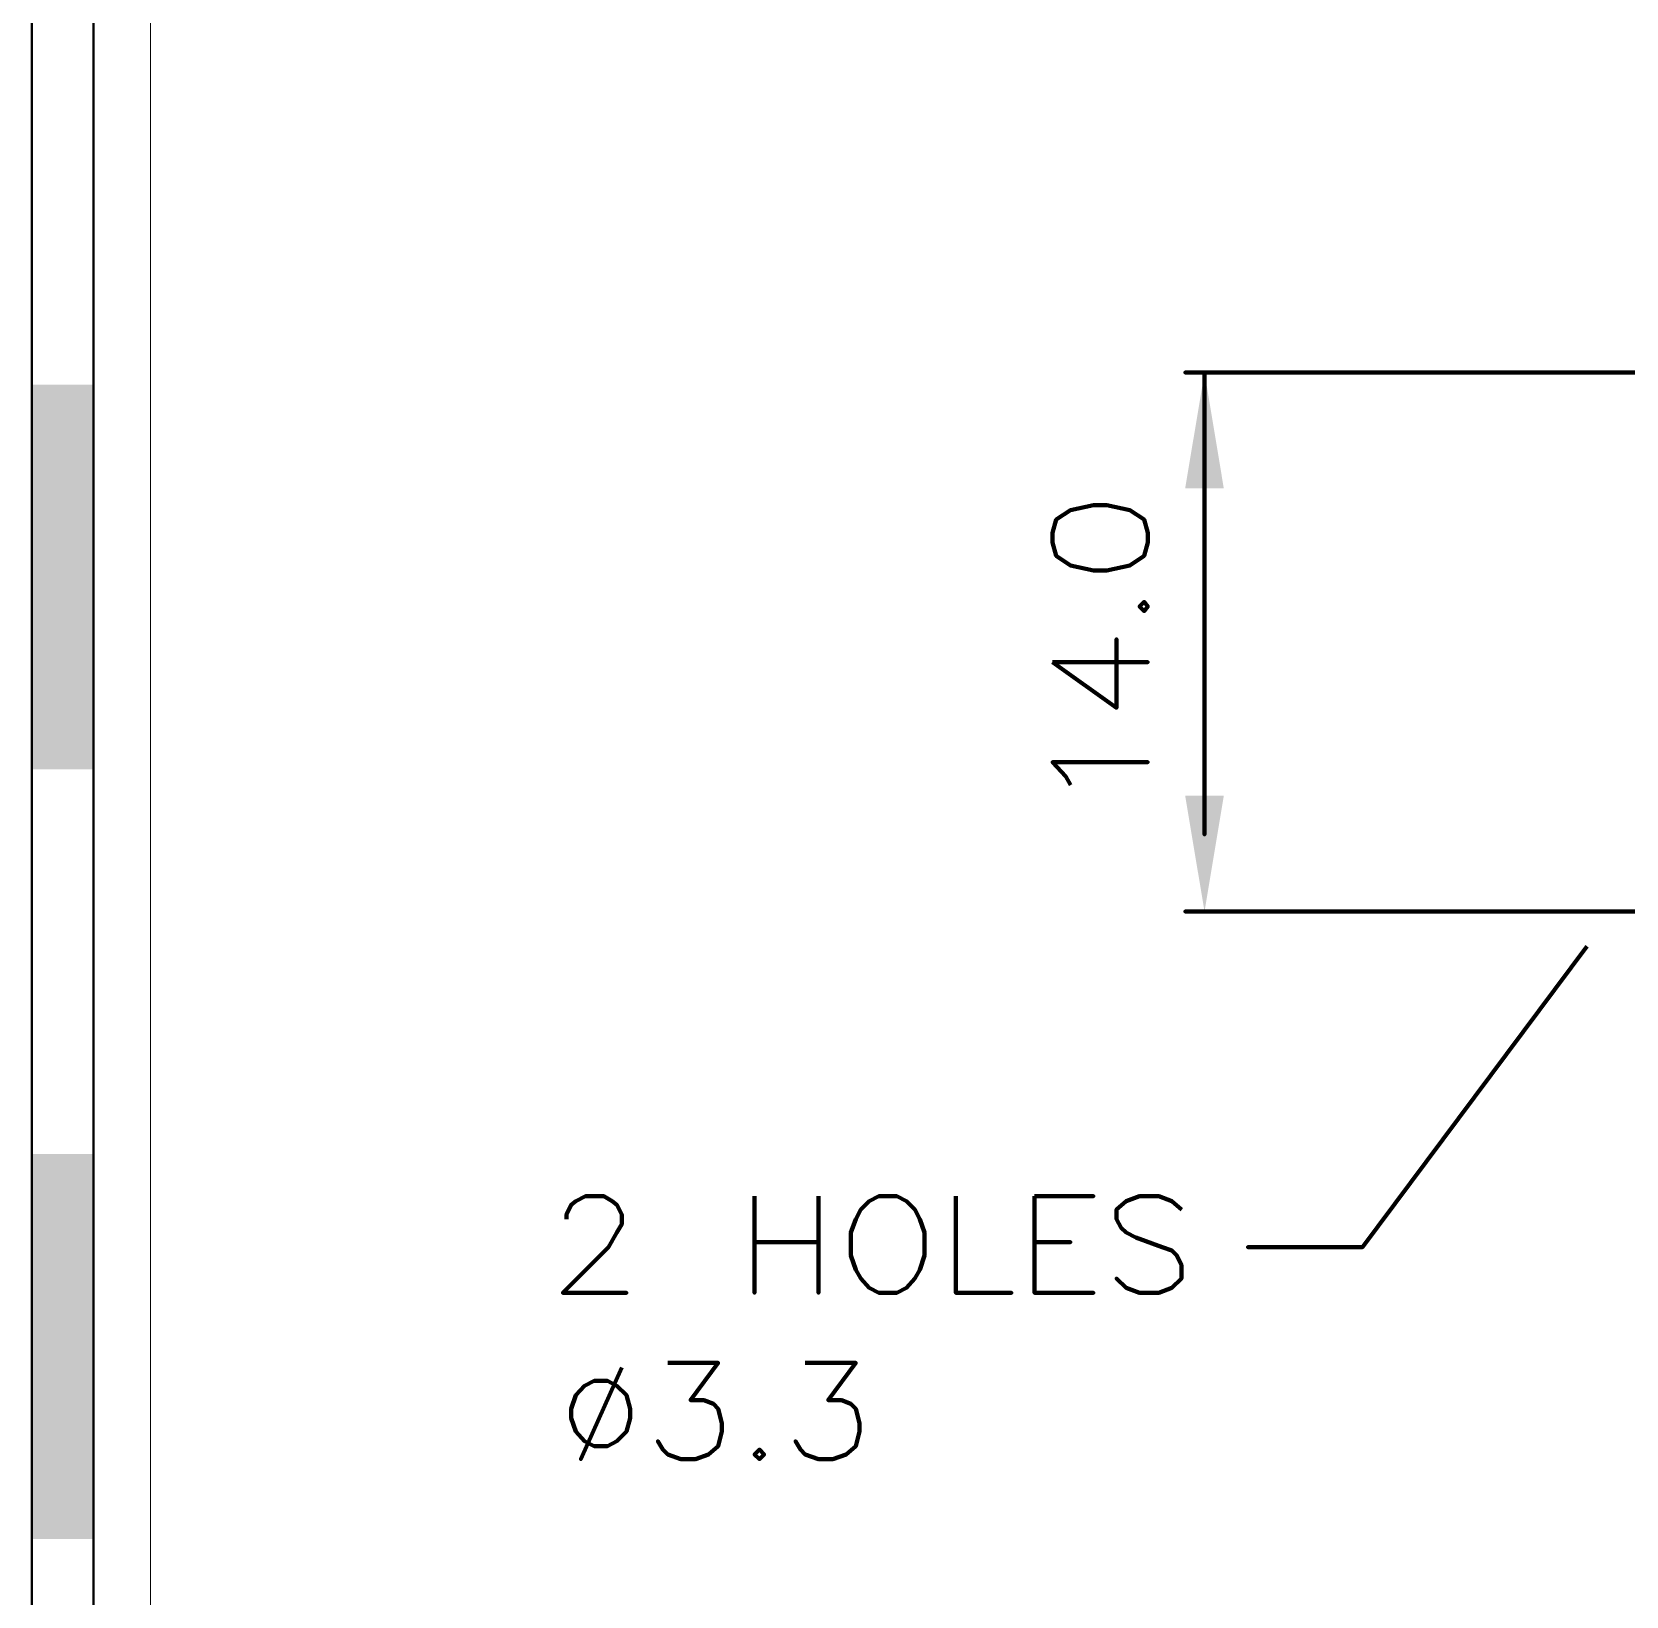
# Model space of a CAD drawing. Header units: millimetres. Extents: x 20 to 2064, y 18 to 2964.
# Drawn here: x 32.1 to 495, y 1995.4 to 2449.7 of the extents above; entities that cross this region are included whole.
import ezdxf

# ---------------------------------------------------------------- set-up
doc = ezdxf.new("R2010")
doc.units = ezdxf.units.MM
doc.header["$MEASUREMENT"] = 0
doc.layers.get('0').update_dxf_attribs({"linetype": 'CONTINUOUS'})

msp = doc.modelspace()

# ---------------------------------------------------------------- hatches: boundary and pattern name
at = {"true_color": 0x000007}
for points in [[(50.33, 2347.23), (32.12, 2347.23), (32.12, 2235.49), (50.33, 2235.49)], [(378.22, 2317.12), (372.63, 2350.75), (367.01, 2317.12)], [(372.63, 2194.17), (378.22, 2227.8), (367.01, 2227.8)], [(50.33, 2123.75), (32.12, 2123.75), (32.12, 2011.98), (50.33, 2011.98)]]:
    msp.add_hatch(color=0, dxfattribs=at).paths.add_polyline_path(points)

# ---------------------------------------------------------------- linework, layer by layer
at = {"color": 0, "linetype": 'Continuous', "lineweight": 20, "true_color": 0x000007}
msp.add_lwpolyline([(66.54, 56.81), (66.54, 2963.69)], close=True, dxfattribs=at)
at = {"color": 0, "linetype": 'Continuous', "lineweight": 40, "true_color": 0x000007}
for points in [[(32.15, 1564.62), (32.15, 2682.81)], [(49.97, 1564.62), (49.97, 2682.81)]]:
    msp.add_lwpolyline(points, close=True, dxfattribs=at)
at = {"color": 0, "linetype": 'Continuous', "lineweight": 90, "true_color": 0x000007}
for points in [[(587.73, 2350.75), (367.01, 2350.75)], [(367.01, 2350.75), (367.01, 2350.75)], [(372.63, 2350.75), (372.63, 2216.59)], [(333.74, 2310.8), (329.53, 2308.01)], [(340.38, 2312.22), (333.74, 2310.8)], [(333.74, 2310.8), (333.74, 2310.8)], [(344.23, 2312.22), (340.38, 2312.22)], [(340.38, 2312.22), (340.38, 2312.22)], [(350.9, 2310.8), (344.23, 2312.22)], [(344.23, 2312.22), (344.23, 2312.22)], [(355.11, 2308.01), (350.9, 2310.8)], [(350.9, 2310.8), (350.9, 2310.8)], [(329.53, 2308.01), (328.48, 2304.16)], [(329.53, 2308.01), (329.53, 2308.01)], [(356.16, 2304.16), (355.11, 2308.01)], [(355.11, 2308.01), (355.11, 2308.01)], [(328.48, 2304.16), (328.48, 2304.16)], [(328.48, 2304.16), (328.48, 2301.34)], [(328.48, 2301.34), (329.53, 2297.49)], [(328.48, 2301.34), (328.48, 2301.34)], [(355.11, 2297.49), (356.16, 2301.34)], [(356.16, 2301.34), (356.16, 2304.16)], [(356.16, 2304.16), (356.16, 2304.16)], [(356.16, 2301.34), (356.16, 2301.34)], [(329.53, 2297.49), (329.53, 2297.49)], [(329.53, 2297.49), (333.74, 2294.7)], [(350.9, 2294.7), (355.11, 2297.49)], [(355.11, 2297.49), (355.11, 2297.49)], [(333.74, 2294.7), (333.74, 2294.7)], [(333.74, 2294.7), (340.38, 2293.28)], [(340.38, 2293.28), (340.38, 2293.28)], [(340.38, 2293.28), (344.23, 2293.28)], [(344.23, 2293.28), (350.9, 2294.7)], [(344.23, 2293.28), (344.23, 2293.28)], [(350.9, 2294.7), (350.9, 2294.7)], [(355.11, 2284.18), (353.7, 2282.79)], [(353.7, 2282.79), (355.11, 2281.38)], [(353.7, 2282.79), (353.7, 2282.79)], [(356.16, 2282.79), (355.11, 2284.18)], [(355.11, 2284.18), (355.11, 2284.18)], [(355.11, 2281.38), (356.16, 2282.79)], [(356.16, 2282.79), (356.16, 2282.79)], [(355.11, 2281.38), (355.11, 2281.38)], [(347.05, 2253.37), (347.05, 2273.33)], [(347.05, 2273.33), (347.05, 2273.33)], [(328.48, 2266.65), (347.05, 2253.37)], [(328.48, 2266.65), (356.16, 2266.65)], [(356.16, 2266.65), (356.16, 2266.65)], [(347.05, 2253.37), (347.05, 2253.37)], [(332.33, 2233.38), (328.48, 2237.59)], [(328.48, 2237.59), (328.48, 2237.59)], [(328.48, 2237.59), (356.16, 2237.59)], [(356.16, 2237.59), (356.16, 2237.59)], [(333.74, 2230.95), (332.33, 2233.38)], [(332.33, 2233.38), (332.33, 2233.38)], [(372.63, 2216.59), (372.63, 2216.59)], [(587.73, 2194.17), (367.01, 2194.17)], [(367.01, 2194.17), (367.01, 2194.17)], [(483.68, 2184.01), (418.52, 2096.76)], [(190.11, 2110.07), (192.91, 2111.49)], [(192.91, 2111.49), (192.91, 2111.49)], [(192.91, 2111.49), (198.17, 2111.49)], [(198.17, 2111.49), (198.17, 2111.49)], [(198.17, 2111.49), (200.6, 2110.07)], [(241.96, 2111.49), (241.96, 2083.44)], [(260.53, 2111.49), (260.53, 2083.44)], [(278.02, 2111.49), (275.22, 2110.07)], [(283.28, 2111.49), (278.02, 2111.49)], [(278.02, 2111.49), (278.02, 2111.49)], [(286.11, 2110.07), (283.28, 2111.49)], [(283.28, 2111.49), (283.28, 2111.49)], [(300.44, 2111.49), (300.44, 2083.44)], [(323.22, 2111.49), (323.22, 2083.44)], [(323.22, 2111.49), (340.38, 2111.49)], [(340.38, 2111.49), (340.38, 2111.49)], [(353.7, 2111.49), (349.85, 2110.07)], [(359.32, 2111.49), (353.7, 2111.49)], [(353.7, 2111.49), (353.7, 2111.49)], [(363.16, 2110.07), (359.32, 2111.49)], [(359.32, 2111.49), (359.32, 2111.49)], [(187.32, 2106.23), (188.7, 2109.02)], [(188.7, 2109.02), (190.11, 2110.07)], [(188.7, 2109.02), (188.7, 2109.02)], [(190.11, 2110.07), (190.11, 2110.07)], [(200.6, 2110.07), (200.6, 2110.07)], [(200.6, 2110.07), (202.01, 2109.02)], [(202.01, 2109.02), (202.01, 2109.02)], [(202.01, 2109.02), (203.43, 2106.23)], [(272.79, 2107.64), (271.38, 2104.81)], [(275.22, 2110.07), (272.79, 2107.64)], [(272.79, 2107.64), (272.79, 2107.64)], [(275.22, 2110.07), (275.22, 2110.07)], [(288.54, 2107.64), (286.11, 2110.07)], [(286.11, 2110.07), (286.11, 2110.07)], [(289.95, 2104.81), (288.54, 2107.64)], [(288.54, 2107.64), (288.54, 2107.64)], [(349.85, 2110.07), (347.05, 2107.64)], [(347.05, 2107.64), (347.05, 2107.64)], [(347.05, 2107.64), (347.05, 2104.81)], [(349.85, 2110.07), (349.85, 2110.07)], [(365.96, 2107.64), (363.16, 2110.07)], [(363.16, 2110.07), (363.16, 2110.07)], [(187.32, 2104.81), (187.32, 2106.23)], [(187.32, 2106.23), (187.32, 2106.23)], [(203.43, 2103.43), (202.01, 2100.97)], [(203.43, 2106.23), (203.43, 2106.23)], [(203.43, 2106.23), (203.43, 2103.43)], [(203.43, 2103.43), (203.43, 2103.43)], [(271.38, 2104.81), (269.96, 2100.97)], [(271.38, 2104.81), (271.38, 2104.81)], [(291.33, 2100.97), (289.95, 2104.81)], [(289.95, 2104.81), (289.95, 2104.81)], [(347.05, 2104.81), (347.05, 2104.81)], [(347.05, 2104.81), (348.44, 2102.38)], [(348.44, 2102.38), (348.44, 2102.38)], [(348.44, 2102.38), (349.85, 2100.97)], [(202.01, 2100.97), (199.55, 2096.76)], [(202.01, 2100.97), (202.01, 2100.97)], [(241.96, 2098.17), (260.53, 2098.17)], [(260.53, 2098.17), (260.53, 2098.17)], [(269.96, 2100.97), (269.96, 2100.97)], [(269.96, 2100.97), (269.96, 2094.33)], [(291.33, 2094.33), (291.33, 2100.97)], [(291.33, 2100.97), (291.33, 2100.97)], [(323.22, 2098.17), (333.74, 2098.17)], [(333.74, 2098.17), (333.74, 2098.17)], [(349.85, 2100.97), (349.85, 2100.97)], [(349.85, 2100.97), (352.64, 2099.55)], [(352.64, 2099.55), (352.64, 2099.55)], [(352.64, 2099.55), (360.37, 2096.76)], [(199.55, 2096.76), (186.27, 2083.44)], [(199.55, 2096.76), (199.55, 2096.76)], [(269.96, 2094.33), (269.96, 2094.33)], [(269.96, 2094.33), (271.38, 2090.12)], [(289.95, 2090.12), (291.33, 2094.33)], [(291.33, 2094.33), (291.33, 2094.33)], [(360.37, 2096.76), (360.37, 2096.76)], [(360.37, 2096.76), (363.16, 2095.71)], [(363.16, 2095.71), (363.16, 2095.71)], [(363.16, 2095.71), (364.58, 2094.33)], [(364.58, 2094.33), (364.58, 2094.33)], [(364.58, 2094.33), (365.96, 2091.5)], [(418.52, 2096.76), (385.22, 2096.76)], [(385.22, 2096.76), (385.22, 2096.76)], [(418.52, 2096.76), (418.52, 2096.76)], [(271.38, 2090.12), (271.38, 2090.12)], [(271.38, 2090.12), (272.79, 2087.65)], [(288.54, 2087.65), (289.95, 2090.12)], [(289.95, 2090.12), (289.95, 2090.12)], [(365.96, 2091.5), (365.96, 2091.5)], [(365.96, 2091.5), (365.96, 2087.65)], [(186.27, 2083.44), (186.27, 2083.44)], [(186.27, 2083.44), (204.81, 2083.44)], [(204.81, 2083.44), (204.81, 2083.44)], [(241.96, 2083.44), (241.96, 2083.44)], [(260.53, 2083.44), (260.53, 2083.44)], [(272.79, 2087.65), (272.79, 2087.65)], [(272.79, 2087.65), (275.22, 2084.86)], [(275.22, 2084.86), (275.22, 2084.86)], [(275.22, 2084.86), (278.02, 2083.44)], [(278.02, 2083.44), (278.02, 2083.44)], [(278.02, 2083.44), (283.28, 2083.44)], [(283.28, 2083.44), (286.11, 2084.86)], [(283.28, 2083.44), (283.28, 2083.44)], [(286.11, 2084.86), (288.54, 2087.65)], [(286.11, 2084.86), (286.11, 2084.86)], [(288.54, 2087.65), (288.54, 2087.65)], [(300.44, 2083.44), (300.44, 2083.44)], [(300.44, 2083.44), (316.58, 2083.44)], [(316.58, 2083.44), (316.58, 2083.44)], [(323.22, 2083.44), (323.22, 2083.44)], [(323.22, 2083.44), (340.38, 2083.44)], [(340.38, 2083.44), (340.38, 2083.44)], [(349.85, 2084.86), (347.05, 2087.65)], [(347.05, 2087.65), (347.05, 2087.65)], [(353.7, 2083.44), (349.85, 2084.86)], [(349.85, 2084.86), (349.85, 2084.86)], [(359.32, 2083.44), (353.7, 2083.44)], [(353.7, 2083.44), (353.7, 2083.44)], [(363.16, 2084.86), (359.32, 2083.44)], [(359.32, 2083.44), (359.32, 2083.44)], [(365.96, 2087.65), (363.16, 2084.86)], [(363.16, 2084.86), (363.16, 2084.86)], [(365.96, 2087.65), (365.96, 2087.65)], [(203.43, 2061.75), (191.49, 2035.12)], [(216.74, 2063.13), (231.44, 2063.13)], [(231.44, 2063.13), (223.38, 2052.28)], [(231.44, 2063.13), (231.44, 2063.13)], [(256.65, 2063.13), (271.38, 2063.13)], [(271.38, 2063.13), (263.32, 2052.28)], [(271.38, 2063.13), (271.38, 2063.13)], [(192.55, 2056.49), (190.11, 2053.69)], [(195.37, 2057.87), (192.55, 2056.49)], [(192.55, 2056.49), (192.55, 2056.49)], [(199.22, 2057.87), (195.37, 2057.87)], [(195.37, 2057.87), (195.37, 2057.87)], [(202.01, 2056.49), (199.22, 2057.87)], [(199.22, 2057.87), (199.22, 2057.87)], [(204.81, 2053.69), (202.01, 2056.49)], [(202.01, 2056.49), (202.01, 2056.49)], [(190.11, 2053.69), (188.7, 2049.81)], [(190.11, 2053.69), (190.11, 2053.69)], [(205.86, 2049.81), (204.81, 2053.69)], [(204.81, 2053.69), (204.81, 2053.69)], [(223.38, 2052.28), (223.38, 2052.28)], [(223.38, 2052.28), (227.23, 2052.28)], [(227.23, 2052.28), (227.23, 2052.28)], [(227.23, 2052.28), (230.05, 2051.23)], [(230.05, 2051.23), (230.05, 2051.23)], [(230.05, 2051.23), (231.44, 2049.81)], [(263.32, 2052.28), (263.32, 2052.28)], [(263.32, 2052.28), (267.17, 2052.28)], [(267.17, 2052.28), (267.17, 2052.28)], [(267.17, 2052.28), (269.96, 2051.23)], [(269.96, 2051.23), (269.96, 2051.23)], [(269.96, 2051.23), (271.38, 2049.81)], [(188.7, 2049.81), (188.7, 2049.81)], [(188.7, 2049.81), (188.7, 2047.02)], [(188.7, 2047.02), (188.7, 2047.02)], [(188.7, 2047.02), (190.11, 2043.17)], [(204.81, 2043.17), (205.86, 2047.02)], [(205.86, 2047.02), (205.86, 2049.81)], [(205.86, 2049.81), (205.86, 2049.81)], [(205.86, 2047.02), (205.86, 2047.02)], [(231.44, 2049.81), (231.44, 2049.81)], [(231.44, 2049.81), (232.49, 2045.61)], [(271.38, 2049.81), (271.38, 2049.81)], [(271.38, 2049.81), (272.43, 2045.61)], [(190.11, 2043.17), (190.11, 2043.17)], [(190.11, 2043.17), (192.55, 2040.38)], [(202.01, 2040.38), (204.81, 2043.17)], [(204.81, 2043.17), (204.81, 2043.17)], [(232.49, 2043.17), (231.44, 2038.97)], [(232.49, 2045.61), (232.49, 2045.61)], [(232.49, 2045.61), (232.49, 2043.17)], [(232.49, 2043.17), (232.49, 2043.17)], [(272.43, 2043.17), (271.38, 2038.97)], [(272.43, 2045.61), (272.43, 2045.61)], [(272.43, 2045.61), (272.43, 2043.17)], [(272.43, 2043.17), (272.43, 2043.17)], [(192.55, 2040.38), (192.55, 2040.38)], [(192.55, 2040.38), (195.37, 2038.97)], [(195.37, 2038.97), (195.37, 2038.97)], [(195.37, 2038.97), (199.22, 2038.97)], [(199.22, 2038.97), (202.01, 2040.38)], [(199.22, 2038.97), (199.22, 2038.97)], [(202.01, 2040.38), (202.01, 2040.38)], [(215.33, 2037.91), (213.91, 2040.38)], [(213.91, 2040.38), (213.91, 2040.38)], [(216.74, 2036.5), (215.33, 2037.91)], [(215.33, 2037.91), (215.33, 2037.91)], [(231.44, 2038.97), (228.64, 2036.5)], [(231.44, 2038.97), (231.44, 2038.97)], [(243.37, 2037.91), (241.96, 2036.5)], [(244.75, 2036.5), (243.37, 2037.91)], [(243.37, 2037.91), (243.37, 2037.91)], [(255.27, 2037.91), (253.86, 2040.38)], [(253.86, 2040.38), (253.86, 2040.38)], [(256.65, 2036.5), (255.27, 2037.91)], [(255.27, 2037.91), (255.27, 2037.91)], [(271.38, 2038.97), (268.58, 2036.5)], [(271.38, 2038.97), (271.38, 2038.97)], [(191.49, 2035.12), (191.49, 2035.12)], [(220.59, 2035.12), (216.74, 2036.5)], [(216.74, 2036.5), (216.74, 2036.5)], [(224.79, 2035.12), (220.59, 2035.12)], [(220.59, 2035.12), (220.59, 2035.12)], [(228.64, 2036.5), (224.79, 2035.12)], [(224.79, 2035.12), (224.79, 2035.12)], [(228.64, 2036.5), (228.64, 2036.5)], [(241.96, 2036.5), (241.96, 2036.5)], [(241.96, 2036.5), (243.37, 2035.12)], [(243.37, 2035.12), (244.75, 2036.5)], [(243.37, 2035.12), (243.37, 2035.12)], [(244.75, 2036.5), (244.75, 2036.5)], [(260.53, 2035.12), (256.65, 2036.5)], [(256.65, 2036.5), (256.65, 2036.5)], [(264.74, 2035.12), (260.53, 2035.12)], [(260.53, 2035.12), (260.53, 2035.12)], [(268.58, 2036.5), (264.74, 2035.12)], [(264.74, 2035.12), (264.74, 2035.12)], [(268.58, 2036.5), (268.58, 2036.5)]]:
    msp.add_lwpolyline(points, close=True, dxfattribs=at)

doc.saveas('drawing.dxf')
